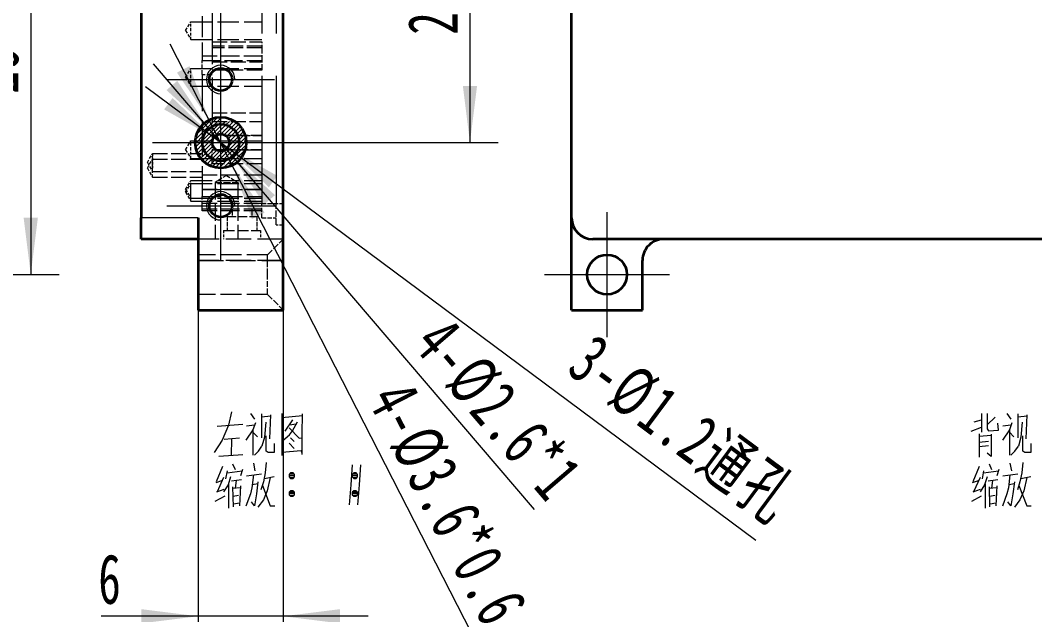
# Model space of a CAD drawing. Header units: millimetres. Extents: x -149 to 251, y -105 to 142.
# Drawn here: x -41.7 to 29.8, y -34.3 to 7.6 of the extents above; entities that cross this region are included whole.
import ezdxf

# ---------------------------------------------------------------- set-up
doc = ezdxf.new("R2010")
doc.units = ezdxf.units.MM
doc.linetypes.add('DASHED', pattern=[15, 12, -3])
doc.linetypes.add('点画线', pattern=[18, 12, -2, 2, -2])
doc.layers.get('0').update_dxf_attribs({"color": 255, "lineweight": 35})
for name, color, linetype, lineweight in [('中心线层', 1, '点画线', 18), ('剖面线层', 2, 'Continuous', 18), ('尺寸线层', 3, 'Continuous', 18), ('细实线层', 3, 'Continuous', 18)]:
    doc.layers.add(name, color=color, linetype=linetype, lineweight=lineweight)
doc.styles.add('标准', font='', dxfattribs={"width": 0.667})
doc.styles.get('标准').set_extended_font_data('宋体')
doc.dimstyles.new('标准', dxfattribs={"dimtxt": 3.5, "dimasz": 4, "dimexe": 2, "dimexo": 0, "dimgap": 0.85, "dimtad": 1, "dimdec": 1, "dimdsep": 46, "dimtxsty": '标准', "dimblk": '_CAXARROW', "dimcen": 0, "dimdle": 6, "dimclrt": 256, "dimadec": 1, "dimazin": 2, "dimtfac": 0.707107, "dimtmove": 2, "dimatfit": 3, "dimfxl": 0, "dimfrac": 2, "dimtolj": 1, "dimlwd": -1, "dimlwe": -1, "dimarcsym": 0})
pattern_1 = [(45, (0, 0), (-2.12132, 2.12132), [])]

# ---------------------------------------------------------------- blocks, each defined once
blk = doc.blocks.new('*X14')
at = {"layer": '尺寸线层', "linetype": 'Continuous'}
for points in [[(-29.213, -34.434), (-33.213, -34.934), (-33.213, -33.934)], [(-23.213, -34.434), (-19.213, -34.934), (-19.213, -33.934)]]:
    blk.add_hatch(color=0, dxfattribs=at).paths.add_polyline_path(points, flags=0)
at = {"layer": '尺寸线层', "color": 0, "linetype": 'Continuous'}
for p, q in [((-29.213, -12.852), (-29.213, -36.434)), ((-23.213, -12.852), (-23.213, -36.434)), ((-17.213, -34.434), (-36.036, -34.434))]:
    blk.add_line(p, q, dxfattribs=at)
at = {"layer": '尺寸线层', "insert": (-35.374, -31.834), "char_height": 3.5, "width": 7, "attachment_point": 5, "line_spacing_factor": 1.15057, "style": '标准'}
blk.add_mtext('\\T1.1;6', dxfattribs=at)
blk = doc.blocks.new('_CAXARROW')
blk.add_hatch(color=256).paths.add_polyline_path([(0, 0), (-1, 0.125), (-1, -0.125)], flags=0)
blk = doc.blocks.new('*X18')
at = {"layer": '尺寸线层', "linetype": 'Continuous'}
for points in [[(-41.009, 18.648), (-40.509, 14.648), (-41.509, 14.648)], [(-41.009, -10.352), (-40.509, -6.352), (-41.509, -6.352)]]:
    blk.add_hatch(color=0, dxfattribs=at).paths.add_polyline_path(points, flags=0)
at = {"layer": '尺寸线层', "color": 0, "linetype": 'Continuous'}
for p, q in [((-65.452, 18.648), (-39.009, 18.648)), ((-41.009, 18.648), (-41.009, -10.352)), ((-54.952, -10.352), (-39.009, -10.352))]:
    blk.add_line(p, q, dxfattribs=at)
at = {"layer": '尺寸线层', "insert": (-43.609, 4.148), "char_height": 3.5, "width": 7, "attachment_point": 5, "rotation": 90, "line_spacing_factor": 1.15057, "style": '标准'}
blk.add_mtext('\\T1.1;29', dxfattribs=at)
blk = doc.blocks.new('*X21')
at = {"layer": '尺寸线层', "linetype": 'Continuous'}
for points in [[(-10.039, 21.148), (-9.539, 17.148), (-10.539, 17.148)], [(-10.039, -1.052), (-9.539, 2.948), (-10.539, 2.948)]]:
    blk.add_hatch(color=0, dxfattribs=at).paths.add_polyline_path(points, flags=0)
at = {"layer": '尺寸线层', "color": 0, "linetype": 'Continuous'}
for p, q in [((-23.213, 21.148), (-8.039, 21.148)), ((-10.039, 21.148), (-10.039, -1.052)), ((-22.813, -1.052), (-8.039, -1.052))]:
    blk.add_line(p, q, dxfattribs=at)
at = {"layer": '尺寸线层', "insert": (-12.639, 10.048), "char_height": 3.5, "width": 13.52454, "attachment_point": 5, "rotation": 90, "line_spacing_factor": 1.15057, "style": '标准'}
blk.add_mtext('\\T1.1;22.2', dxfattribs=at)
blk = doc.blocks.new('*X30')
at = {"layer": '尺寸线层', "linetype": 'Continuous'}
for points in [[(-28.433, 0.55), (-30.701, 3.882), (-29.811, 4.338)], [(-26.792, -2.654), (-25.414, -6.443), (-24.524, -5.987)]]:
    blk.add_hatch(color=0, dxfattribs=at).paths.add_polyline_path(points, flags=0)
at = {"layer": '尺寸线层', "color": 0, "linetype": 'Continuous'}
blk.add_line((-9.896, -35.649), (-31.168, 5.89), dxfattribs=at)
at = {"layer": '尺寸线层', "insert": (-11.638, -26.544), "char_height": 3.5, "width": 35.59334, "attachment_point": 5, "rotation": 297.11636, "line_spacing_factor": 1.15057, "style": '标准'}
blk.add_mtext('\\T1.1;4-%%C3.6*0.6', dxfattribs=at)
blk = doc.blocks.new('*X31')
at = {"layer": '尺寸线层', "linetype": 'Continuous'}
for points in [[(-28.458, -0.065), (-31.439, 2.649), (-30.679, 3.3)], [(-26.767, -2.04), (-24.546, -5.404), (-23.787, -4.754)]]:
    blk.add_hatch(color=0, dxfattribs=at).paths.add_polyline_path(points, flags=0)
at = {"layer": '尺寸线层', "color": 0, "linetype": 'Continuous'}
blk.add_line((-5.491, -26.899), (-32.359, 4.494), dxfattribs=at)
at = {"layer": '尺寸线层', "insert": (-8.064, -19.895), "char_height": 3.5, "width": 27.97769, "attachment_point": 5, "rotation": 310.55893, "line_spacing_factor": 1.15057, "style": '标准'}
blk.add_mtext('\\T1.1;4-%%C2.6*1', dxfattribs=at)
blk = doc.blocks.new('*X32')
at = {"layer": '尺寸线层', "linetype": 'Continuous'}
for points in [[(-28.094, -0.694), (-31.603, 1.29), (-31.007, 2.093)], [(-27.131, -1.41), (-24.219, -4.197), (-23.622, -3.394)]]:
    blk.add_hatch(color=0, dxfattribs=at).paths.add_polyline_path(points, flags=0)
at = {"layer": '尺寸线层', "color": 0, "linetype": 'Continuous'}
blk.add_line((10.118, -29.086), (-32.911, 2.884), dxfattribs=at)
at = {"layer": '尺寸线层', "insert": (4.965, -21.412), "char_height": 3.5, "width": 34.85149, "attachment_point": 5, "rotation": 323.38827, "line_spacing_factor": 1.15057, "style": '标准'}
blk.add_mtext('\\T1.1;3-%%C1.2通孔', dxfattribs=at)

msp = doc.modelspace()

# ---------------------------------------------------------------- hatches: boundary and pattern name
at = {"layer": '剖面线层'}
h = msp.add_hatch(dxfattribs=at)
h.set_pattern_fill('无图案', color=256, scale=0.2, angle=45, style=0, pattern_type=0)
h.set_pattern_definition([(45, (0, 0), (-0.1414214, 0.1414214), [])])
edge = h.paths.add_edge_path(flags=0)
edge.add_line((-28.913, -2.177), (-28.913, -2.056))
edge.add_line((-28.913, -2.056), (-28.913, -1.827))
edge.add_line((-28.913, -1.827), (-28.913, -1.066))
edge.add_arc((-27.613, -1.052), 1.3, 180.6082, 239.92934)
edge.add_line((-28.264, -2.177), (-28.913, -2.177))
edge = h.paths.add_edge_path(flags=0)
edge.add_arc((-27.613, -1.052), 1.8, 212.62858, 218.68343, ccw=False)
edge.add_arc((-27.613, -1.052), 1.8, 205.50261, 212.62858, ccw=False)
edge.add_line((-29.237, -1.827), (-28.913, -1.827))
edge.add_line((-28.913, -1.827), (-28.913, -2.177))
edge.add_line((-28.913, -2.177), (-29.018, -2.177))
edge = h.paths.add_edge_path(flags=0)
edge.add_arc((-27.613, -1.052), 1.8, 201.19443, 205.50261, ccw=False)
edge.add_arc((-27.613, -1.052), 1.8, 180, 201.19443, ccw=False)
edge.add_line((-29.413, -1.052), (-28.913, -1.052))
edge.add_line((-28.913, -1.052), (-28.913, -1.066))
edge.add_arc((-27.613, -1.052), 1.3, 180, 180.6082, ccw=False)
edge.add_line((-28.913, -1.052), (-28.213, -1.052))
edge.add_line((-28.213, -1.052), (-28.213, -1.058))
edge.add_line((-28.213, -1.058), (-28.213, -1.552))
edge.add_line((-28.213, -1.552), (-28.213, -2.177))
edge.add_line((-28.213, -2.177), (-28.264, -2.177))
edge.add_arc((-27.613, -1.052), 1.3, 180.6082, 239.92934, ccw=False)
edge.add_line((-28.913, -1.066), (-28.913, -1.827))
edge.add_line((-28.913, -1.827), (-29.237, -1.827))
edge = h.paths.add_edge_path(flags=0)
edge.add_arc((-27.613, -1.052), 1.8, 229.24965, 270, ccw=False)
edge.add_arc((-27.613, -1.052), 1.8, 223.76511, 229.24965, ccw=False)
edge.add_line((-28.913, -2.297), (-28.913, -2.227))
edge.add_line((-28.913, -2.227), (-28.913, -2.177))
edge.add_line((-28.913, -2.177), (-28.264, -2.177))
edge.add_arc((-27.613, -1.052), 1.3, 239.92934, 242.51479)
edge.add_line((-28.213, -2.205), (-28.213, -2.552))
edge.add_line((-28.213, -2.552), (-27.613, -2.552))
edge.add_line((-27.613, -2.552), (-27.613, -2.852))
edge = h.paths.add_edge_path(flags=0)
edge.add_arc((-27.613, -1.052), 1.8, 220.13045, 220.75213, ccw=False)
edge.add_arc((-27.613, -1.052), 1.8, 218.68343, 220.13045, ccw=False)
edge.add_line((-29.018, -2.177), (-28.913, -2.177))
edge.add_line((-28.913, -2.177), (-28.913, -2.227))
edge.add_line((-28.913, -2.227), (-28.976, -2.227))
edge = h.paths.add_edge_path(flags=0)
edge.add_line((-27.613, -2.852), (-27.613, -2.741))
edge.add_line((-27.613, -2.741), (-27.613, -2.552))
edge.add_line((-27.613, -2.552), (-26.618, -2.552))
edge.add_arc((-27.613, -1.052), 1.8, 270, 303.55731, ccw=False)
edge = h.paths.add_edge_path(flags=0)
edge.add_line((-27.613, -2.552), (-27.613, -2.479))
edge.add_line((-27.613, -2.479), (-27.613, -2.352))
edge.add_arc((-27.613, -1.052), 1.3, 270, 300.07066)
edge.add_line((-26.961, -2.177), (-26.208, -2.177))
edge.add_arc((-27.613, -1.052), 1.8, 303.55731, 321.31657, ccw=False)
edge.add_line((-26.618, -2.552), (-27.613, -2.552))
edge = h.paths.add_edge_path(flags=0)
edge.add_line((-28.213, -2.552), (-28.213, -2.461))
edge.add_line((-28.213, -2.461), (-28.213, -2.205))
edge.add_arc((-27.613, -1.052), 1.3, 242.51479, 270)
edge.add_line((-27.613, -2.352), (-27.613, -2.552))
edge.add_line((-27.613, -2.552), (-28.213, -2.552))
edge = h.paths.add_edge_path(flags=0)
edge.add_arc((-27.613, -1.052), 1.3, 247.9063, 270, ccw=False)
edge.add_arc((-27.613, -1.052), 1.3, 242.51479, 247.9063, ccw=False)
edge.add_line((-28.213, -2.205), (-28.213, -2.177))
edge.add_line((-28.213, -2.177), (-27.613, -2.177))
edge.add_line((-27.613, -2.177), (-27.613, -2.352))
edge = h.paths.add_edge_path(flags=0)
edge.add_line((-27.613, -2.352), (-27.613, -2.279))
edge.add_line((-27.613, -2.279), (-27.613, -2.177))
edge.add_line((-27.613, -2.177), (-26.961, -2.177))
edge.add_arc((-27.613, -1.052), 1.3, 270, 300.07066, ccw=False)
edge = h.paths.add_edge_path(flags=0)
edge.add_line((-28.213, -2.177), (-28.213, -1.955))
edge.add_line((-28.213, -1.955), (-28.213, -1.552))
edge.add_line((-28.213, -1.552), (-27.944, -1.552))
edge.add_arc((-27.613, -1.052), 0.6, 236.44796, 270)
edge.add_line((-27.613, -1.652), (-27.613, -2.177))
edge.add_line((-27.613, -2.177), (-28.213, -2.177))
edge = h.paths.add_edge_path(flags=0)
edge.add_line((-27.613, -2.177), (-27.613, -1.924))
edge.add_line((-27.613, -1.924), (-27.613, -1.652))
edge.add_arc((-27.613, -1.052), 0.6, 270, 303.55204)
edge.add_line((-27.281, -1.552), (-26.413, -1.552))
edge.add_arc((-27.613, -1.052), 1.3, 300.07066, 337.37868, ccw=False)
edge.add_line((-26.961, -2.177), (-27.613, -2.177))
edge = h.paths.add_edge_path(flags=0)
edge.add_arc((-27.613, -1.052), 1.3, 300.07066, 314.37744)
edge.add_arc((-27.613, -1.052), 1.3, 314.37744, 337.37868)
edge.add_line((-26.413, -1.552), (-25.884, -1.552))
edge.add_arc((-27.613, -1.052), 1.8, 321.31657, 343.87137, ccw=False)
edge.add_line((-26.208, -2.177), (-26.961, -2.177))
edge = h.paths.add_edge_path(flags=0)
edge.add_arc((-27.613, -1.052), 1.3, 337.37868, 348.52973)
edge.add_arc((-27.613, -1.052), 1.3, 348.52973, 360)
edge.add_line((-26.313, -1.052), (-25.813, -1.052))
edge.add_arc((-27.613, -1.052), 1.8, 343.87137, 360, ccw=False)
edge.add_line((-25.884, -1.552), (-26.413, -1.552))
edge = h.paths.add_edge_path(flags=0)
edge.add_arc((-27.613, -1.052), 0.6, 303.55204, 332.10362)
edge.add_arc((-27.613, -1.052), 0.6, 332.10362, 360)
edge.add_line((-27.013, -1.052), (-26.313, -1.052))
edge.add_arc((-27.613, -1.052), 1.3, -22.62132, 0, ccw=False)
edge.add_line((-26.413, -1.552), (-27.281, -1.552))
edge = h.paths.add_edge_path(flags=0)
edge.add_arc((-27.613, -1.052), 0.6, 360, 366.28715)
edge.add_arc((-27.613, -1.052), 0.6, 6.28715, 12.02172)
edge.add_line((-27.026, -0.927), (-26.319, -0.927))
edge.add_arc((-27.613, -1.052), 1.3, 0, 5.51638, ccw=False)
edge.add_line((-26.313, -1.052), (-27.013, -1.052))
edge = h.paths.add_edge_path(flags=0)
edge.add_arc((-27.613, -1.052), 1.3, 360, 362.30932)
edge.add_arc((-27.613, -1.052), 1.3, 2.30932, 5.51638)
edge.add_line((-26.319, -0.927), (-25.817, -0.927))
edge.add_arc((-27.613, -1.052), 1.8, 0, 3.9811, ccw=False)
edge.add_line((-25.813, -1.052), (-26.313, -1.052))
edge = h.paths.add_edge_path(flags=0)
edge.add_arc((-27.613, -1.052), 1.3, 5.51638, 12.68904)
edge.add_arc((-27.613, -1.052), 1.3, 12.68904, 22.61986)
edge.add_line((-26.413, -0.552), (-25.884, -0.552))
edge.add_arc((-27.613, -1.052), 1.8, 3.9811, 16.12762, ccw=False)
edge.add_line((-25.817, -0.927), (-26.319, -0.927))
edge = h.paths.add_edge_path(flags=0)
edge.add_arc((-27.613, -1.052), 0.6, 12.02172, 22.7742)
edge.add_arc((-27.613, -1.052), 0.6, 22.7742, 56.44269)
edge.add_line((-27.281, -0.552), (-26.413, -0.552))
edge.add_arc((-27.613, -1.052), 1.3, 5.51638, 22.61986, ccw=False)
edge.add_line((-26.319, -0.927), (-27.026, -0.927))
edge = h.paths.add_edge_path(flags=0)
edge.add_line((-27.613, -0.452), (-27.613, -0.38))
edge.add_line((-27.613, -0.38), (-27.613, 0.248))
edge.add_arc((-27.613, -1.052), 1.3, 22.61986, 90, ccw=False)
edge.add_line((-26.413, -0.552), (-27.281, -0.552))
edge.add_arc((-27.613, -1.052), 0.6, 56.44269, 90)
edge = h.paths.add_edge_path(flags=0)
edge.add_arc((-27.613, -1.052), 1.3, 22.61986, 41.72149)
edge.add_arc((-27.613, -1.052), 1.3, 41.72149, 90)
edge.add_line((-27.613, 0.248), (-27.613, 0.448))
edge.add_line((-27.613, 0.448), (-26.618, 0.448))
edge.add_arc((-27.613, -1.052), 1.8, 16.12762, 56.44269, ccw=False)
edge.add_line((-25.884, -0.552), (-26.413, -0.552))
edge = h.paths.add_edge_path(flags=0)
edge.add_line((-28.213, -0.552), (-28.213, -0.273))
edge.add_line((-28.213, -0.273), (-28.213, 0.101))
edge.add_arc((-27.613, -1.052), 1.3, 90, 117.48521, ccw=False)
edge.add_line((-27.613, 0.248), (-27.613, -0.452))
edge.add_arc((-27.613, -1.052), 0.6, 90, 123.55731)
edge.add_line((-27.944, -0.552), (-28.213, -0.552))
edge = h.paths.add_edge_path(flags=0)
edge.add_line((-28.213, -0.927), (-28.213, -0.641))
edge.add_line((-28.213, -0.641), (-28.213, -0.552))
edge.add_line((-28.213, -0.552), (-27.944, -0.552))
edge.add_arc((-27.613, -1.052), 0.6, 123.55731, 167.97828)
edge.add_line((-28.2, -0.927), (-28.213, -0.927))
edge = h.paths.add_edge_path(flags=0)
edge.add_line((-28.213, 0.448), (-28.213, 0.58))
edge.add_line((-28.213, 0.58), (-28.213, 0.645))
edge.add_arc((-27.613, -1.052), 1.8, 90, 109.4704, ccw=False)
edge.add_line((-27.613, 0.748), (-27.613, 0.448))
edge.add_line((-27.613, 0.448), (-28.213, 0.448))
edge = h.paths.add_edge_path(flags=0)
edge.add_line((-28.213, 0.101), (-28.213, 0.283))
edge.add_line((-28.213, 0.283), (-28.213, 0.448))
edge.add_line((-28.213, 0.448), (-27.613, 0.448))
edge.add_line((-27.613, 0.448), (-27.613, 0.248))
edge.add_arc((-27.613, -1.052), 1.3, 90, 117.48521)
edge = h.paths.add_edge_path(flags=0)
edge.add_line((-28.913, -0.927), (-28.913, 0.104))
edge.add_line((-28.913, 0.104), (-28.913, 0.193))
edge.add_arc((-27.613, -1.052), 1.8, 109.4704, 136.23489, ccw=False)
edge.add_line((-28.213, 0.645), (-28.213, 0.448))
edge.add_line((-28.213, 0.448), (-28.213, 0.101))
edge.add_arc((-27.613, -1.052), 1.3, 117.48521, 174.48362)
edge.add_line((-28.907, -0.927), (-28.913, -0.927))
edge = h.paths.add_edge_path(flags=0)
edge.add_arc((-27.613, -1.052), 1.8, 164.56274, 176.0189, ccw=False)
edge.add_arc((-27.613, -1.052), 1.8, 136.23489, 164.56274, ccw=False)
edge.add_line((-28.913, 0.193), (-28.913, -0.927))
edge.add_line((-28.913, -0.927), (-29.408, -0.927))
edge = h.paths.add_edge_path(flags=0)
edge.add_arc((-27.613, -1.052), 1.3, 164.82333, 174.48362, ccw=False)
edge.add_arc((-27.613, -1.052), 1.3, 117.48521, 164.82333, ccw=False)
edge.add_line((-28.213, 0.101), (-28.213, -0.552))
edge.add_line((-28.213, -0.552), (-28.213, -0.927))
edge.add_line((-28.213, -0.927), (-28.907, -0.927))
edge = h.paths.add_edge_path(flags=0)
edge.add_arc((-27.613, -1.052), 1.3, 176.93948, 179.3918, ccw=False)
edge.add_arc((-27.613, -1.052), 1.3, 174.48362, 176.93948, ccw=False)
edge.add_line((-28.907, -0.927), (-28.213, -0.927))
edge.add_line((-28.213, -0.927), (-28.213, -1.047))
edge.add_line((-28.213, -1.047), (-28.213, -1.052))
edge.add_line((-28.213, -1.052), (-28.913, -1.052))
edge.add_arc((-27.613, -1.052), 1.3, 179.3918, 180, ccw=False)
edge.add_line((-28.913, -1.038), (-28.913, -1.052))
edge.add_line((-28.913, -1.052), (-29.413, -1.052))
edge.add_arc((-27.613, -1.052), 1.8, 177.79013, 180, ccw=False)
edge.add_arc((-27.613, -1.052), 1.8, 176.0189, 177.79013, ccw=False)
edge.add_line((-29.408, -0.927), (-28.913, -0.927))
edge.add_line((-28.913, -0.927), (-28.913, -0.983))
edge.add_line((-28.913, -0.983), (-28.913, -1.038))
h = msp.add_hatch(dxfattribs=at)
h.set_pattern_fill('无图案', color=256, scale=3, angle=45, style=0, pattern_type=0)
h.set_pattern_definition(pattern_1)
edge = h.paths.add_edge_path(flags=0)
edge.add_arc((-27.613, -1.052), 1.3, 201.13826, 239.92934, ccw=False)
edge.add_arc((-27.613, -1.052), 1.3, 180.6082, 201.13826, ccw=False)
edge.add_arc((-27.613, -1.052), 1.3, 180, 180.6082, ccw=False)
edge.add_line((-28.913, -1.052), (-28.213, -1.052))
edge.add_line((-28.213, -1.052), (-28.213, -1.058))
edge.add_line((-28.213, -1.058), (-28.213, -1.552))
edge.add_line((-28.213, -1.552), (-28.213, -2.177))
edge.add_line((-28.213, -2.177), (-28.264, -2.177))
edge = h.paths.add_edge_path(flags=0)
edge.add_arc((-27.613, -1.052), 1.8, 219.91077, 220.75213, ccw=False)
edge.add_arc((-27.613, -1.052), 1.8, 218.68343, 219.91077, ccw=False)
edge.add_line((-29.018, -2.177), (-28.913, -2.177))
edge.add_line((-28.913, -2.177), (-28.913, -2.227))
edge.add_line((-28.913, -2.227), (-28.976, -2.227))
h = msp.add_hatch(dxfattribs=at)
h.set_pattern_fill('无图案', color=256, scale=3, angle=45, style=0, pattern_type=0)
h.set_pattern_definition(pattern_1)
edge = h.paths.add_edge_path(flags=0)
edge.add_arc((-27.613, -1.052), 1.3, 219.63877, 239.92934, ccw=False)
edge.add_arc((-27.613, -1.052), 1.3, 180.6082, 219.63877, ccw=False)
edge.add_arc((-27.613, -1.052), 1.3, 180, 180.6082, ccw=False)
edge.add_line((-28.913, -1.052), (-28.213, -1.052))
edge.add_line((-28.213, -1.052), (-28.213, -1.058))
edge.add_line((-28.213, -1.058), (-28.213, -1.552))
edge.add_line((-28.213, -1.552), (-28.213, -2.177))
edge.add_line((-28.213, -2.177), (-28.264, -2.177))
edge = h.paths.add_edge_path(flags=0)
edge.add_arc((-27.613, -1.052), 1.8, 220.15468, 220.75213, ccw=False)
edge.add_arc((-27.613, -1.052), 1.8, 218.68343, 220.15468, ccw=False)
edge.add_line((-29.018, -2.177), (-28.913, -2.177))
edge.add_line((-28.913, -2.177), (-28.913, -2.227))
edge.add_line((-28.913, -2.227), (-28.976, -2.227))
h = msp.add_hatch(dxfattribs=at)
h.set_pattern_fill('无图案', color=256, scale=3, angle=45, style=0, pattern_type=0)
h.set_pattern_definition(pattern_1)
edge = h.paths.add_edge_path(flags=0)
edge.add_arc((-27.613, -1.052), 1.3, 211.81466, 239.92934, ccw=False)
edge.add_arc((-27.613, -1.052), 1.3, 180.6082, 211.81466, ccw=False)
edge.add_arc((-27.613, -1.052), 1.3, 180, 180.6082, ccw=False)
edge.add_line((-28.913, -1.052), (-28.213, -1.052))
edge.add_line((-28.213, -1.052), (-28.213, -1.058))
edge.add_line((-28.213, -1.058), (-28.213, -1.552))
edge.add_line((-28.213, -1.552), (-28.213, -2.177))
edge.add_line((-28.213, -2.177), (-28.264, -2.177))

# ---------------------------------------------------------------- linework, layer by layer
at = {"color": 7, "lineweight": 35}
for p, q in [((-33.213, 21.148), (-33.213, -6.352)), ((-23.213, -10.352), (-23.213, 21.148)), ((-2.873, -6.352), (-2.873, 21.148)), ((51.627, -7.852), (-1.373, -7.852))]:
    msp.add_line(p, q, dxfattribs=at)
at = {"color": 7, "linetype": 'DASHED', "lineweight": 13}
for p, q in [((-24.713, 18.648), (-24.713, -5.352)), ((-23.713, 18.648), (-23.713, -5.352))]:
    msp.add_line(p, q, dxfattribs=at)
at = {"color": 7, "linetype": 'DASHED', "lineweight": 13, "ltscale": 0.31}
msp.add_line((-28.213, 12.848), (-28.213, 0.448), dxfattribs=at)
at = {"color": 7, "linetype": 'DASHED', "lineweight": 13, "ltscale": 0.125001}
msp.add_line((-28.913, 9.748), (-28.913, 4.748), dxfattribs=at)
at = {"color": 7, "linetype": 'DASHED', "lineweight": 13, "ltscale": 0.018228}
for p, q in [((-30.088, 6.848), (-29.713, 7.473)), ((-30.088, 6.848), (-29.713, 7.473)), ((-30.088, 6.848), (-29.713, 6.223)), ((-30.088, 6.848), (-29.713, 6.223)), ((-30.088, 3.548), (-29.713, 4.173)), ((-30.088, 3.548), (-29.713, 2.923)), ((-30.088, -1.552), (-29.713, -0.927)), ((-30.088, -1.552), (-29.713, -2.177)), ((-30.088, -4.352), (-29.713, -3.727)), ((-30.088, -4.352), (-29.713, -3.727)), ((-30.088, -4.552), (-29.713, -3.927)), ((-30.088, -4.352), (-29.713, -4.977)), ((-30.088, -4.352), (-29.713, -4.977)), ((-30.088, -4.552), (-29.713, -5.177))]:
    msp.add_line(p, q, dxfattribs=at)
at = {"color": 7, "linetype": 'DASHED', "lineweight": 13, "ltscale": 0.015625}
for p, q in [((-29.713, 6.848), (-29.713, 7.473)), ((-29.713, 6.848), (-29.713, 7.473)), ((-29.713, 6.848), (-29.713, 7.473)), ((-29.713, 6.223), (-29.713, 6.848)), ((-29.713, 6.223), (-29.713, 6.848)), ((-29.713, 6.223), (-29.713, 6.848)), ((-29.713, 3.548), (-29.713, 4.173)), ((-29.713, 2.923), (-29.713, 3.548)), ((-29.713, -1.552), (-29.713, -0.927)), ((-32.413, -1.827), (-32.413, -2.852)), ((-32.413, -2.452), (-32.413, -1.827)), ((-29.713, -2.177), (-29.713, -1.552)), ((-32.413, -3.077), (-32.413, -2.227)), ((-32.413, -2.852), (-32.413, -2.227)), ((-32.413, -3.077), (-32.413, -2.452)), ((-32.413, -3.477), (-32.413, -2.852)), ((-29.713, -4.352), (-29.713, -3.727)), ((-29.713, -4.352), (-29.713, -3.727)), ((-29.713, -4.352), (-29.713, -3.727)), ((-29.713, -4.352), (-29.713, -3.727)), ((-29.713, -4.552), (-29.713, -3.927)), ((-29.713, -4.552), (-29.713, -3.927)), ((-29.713, -4.977), (-29.713, -4.352)), ((-29.713, -4.977), (-29.713, -4.352)), ((-29.713, -4.977), (-29.713, -4.352)), ((-29.713, -4.977), (-29.713, -4.352)), ((-29.713, -5.177), (-29.713, -4.552)), ((-29.713, -5.177), (-29.713, -4.552))]:
    msp.add_line(p, q, dxfattribs=at)
at = {"color": 7, "linetype": 'DASHED', "lineweight": 13, "ltscale": 0.125}
for p, q in [((-29.713, 7.473), (-24.713, 7.473)), ((-29.713, 7.473), (-24.713, 7.473)), ((-29.713, 6.223), (-24.713, 6.223)), ((-29.713, 6.223), (-24.713, 6.223)), ((-29.713, 4.173), (-24.713, 4.173)), ((-29.713, 2.923), (-24.713, 2.923)), ((-29.713, -0.927), (-24.713, -0.927)), ((-29.713, -2.177), (-24.713, -2.177)), ((-29.713, -3.727), (-24.713, -3.727)), ((-29.713, -3.727), (-24.713, -3.727)), ((-29.713, -3.927), (-24.713, -3.927)), ((-29.713, -4.977), (-24.713, -4.977)), ((-29.713, -4.977), (-24.713, -4.977)), ((-29.713, -5.177), (-24.713, -5.177))]:
    msp.add_line(p, q, dxfattribs=at)
at = {"color": 7, "linetype": 'DASHED', "lineweight": 13, "ltscale": 0.0875}
for p, q in [((-28.213, 6.048), (-24.713, 6.048)), ((-24.713, 5.748), (-28.213, 5.748)), ((-24.713, 5.628), (-28.213, 5.628)), ((-28.213, 4.648), (-24.713, 4.648)), ((-24.713, 4.048), (-28.213, 4.048)), ((-24.713, 4.048), (-28.213, 4.048)), ((-28.213, 1.048), (-24.713, 1.048)), ((-28.213, 0.448), (-24.713, 0.448)), ((-32.413, -1.827), (-28.913, -1.827)), ((-28.213, -1.552), (-24.713, -1.552)), ((-32.413, -2.227), (-28.913, -2.227)), ((-24.713, -2.552), (-28.213, -2.552)), ((-32.413, -3.077), (-28.913, -3.077)), ((-32.413, -3.477), (-28.913, -3.477))]:
    msp.add_line(p, q, dxfattribs=at)
at = {"color": 7, "linetype": 'DASHED', "lineweight": 13, "ltscale": 0.007499}
msp.add_line((-24.713, 6.048), (-24.713, 5.748), dxfattribs=at)
at = {"color": 7, "linetype": 'DASHED', "lineweight": 13, "ltscale": 0.042501}
msp.add_line((-24.713, 5.748), (-24.713, 4.048), dxfattribs=at)
at = {"color": 7, "linetype": 'DASHED', "lineweight": 13, "ltscale": 0.104999}
for p, q in [((-24.713, 5.048), (-28.913, 5.048)), ((-28.913, 4.748), (-24.713, 4.748)), ((-24.713, -3.352), (-28.913, -3.352)), ((-28.913, -4.352), (-24.713, -4.352)), ((-24.713, -4.352), (-28.913, -4.352)), ((-28.913, -4.852), (-24.713, -4.852)), ((-28.913, -4.852), (-24.713, -4.852)), ((-24.713, -5.352), (-28.913, -5.352)), ((-24.713, -5.742), (-28.913, -5.742)), ((-24.713, -5.852), (-28.913, -5.852))]:
    msp.add_line(p, q, dxfattribs=at)
at = {"color": 7, "linetype": 'DASHED', "lineweight": 13, "ltscale": 0.025}
for p, q in [((-28.913, 3.748), (-28.913, 4.748)), ((-28.213, -0.552), (-28.213, 0.448)), ((-28.213, -2.552), (-28.213, -1.552)), ((-28.913, -5.852), (-28.913, -4.852)), ((-24.713, -5.352), (-23.713, -5.352)), ((-24.713, -6.352), (-24.713, -5.352)), ((-24.713, -5.352), (-23.713, -5.352)), ((-27.163, -6.242), (-27.163, -7.242)), ((-27.163, -6.252), (-27.163, -7.252)), ((-27.163, -6.252), (-27.163, -7.252)), ((-25.063, -6.242), (-25.063, -7.242)), ((-25.063, -6.252), (-25.063, -7.252)), ((-25.063, -6.252), (-25.063, -7.252)), ((-24.713, -6.352), (-23.713, -6.352))]:
    msp.add_line(p, q, dxfattribs=at)
at = {"color": 7, "linetype": 'DASHED', "lineweight": 13, "ltscale": 0.215}
msp.add_line((-28.913, 3.748), (-28.913, -4.852), dxfattribs=at)
at = {"color": 7, "linetype": 'DASHED', "lineweight": 13, "ltscale": 0.017499}
msp.add_line((-28.913, 3.748), (-28.213, 3.748), dxfattribs=at)
at = {"color": 7, "linetype": 'DASHED', "lineweight": 13, "ltscale": 0.006708}
for p, q in [((-27.944, -0.552), (-28.213, -0.552)), ((-28.213, -0.552), (-27.944, -0.552)), ((-27.944, -1.552), (-28.213, -1.552)), ((-27.944, -1.552), (-28.213, -1.552)), ((-28.213, -1.552), (-27.944, -1.552))]:
    msp.add_line(p, q, dxfattribs=at)
at = {"color": 7, "linetype": 'DASHED', "lineweight": 13, "ltscale": 0.0125}
for p, q in [((-28.213, -0.552), (-28.213, -1.052)), ((-28.213, -1.052), (-28.213, -1.552)), ((-23.713, -5.352), (-23.213, -5.352)), ((-23.713, -5.352), (-23.213, -5.352)), ((-26.813, -5.742), (-26.813, -6.242)), ((-25.413, -5.742), (-25.413, -6.242)), ((-23.713, -6.852), (-23.213, -6.852))]:
    msp.add_line(p, q, dxfattribs=at)
at = {"color": 7, "linetype": 'DASHED', "lineweight": 13, "ltscale": 0.064209}
for p, q in [((-27.281, -0.552), (-24.713, -0.552)), ((-24.713, -0.552), (-27.281, -0.552)), ((-24.713, -1.552), (-27.281, -1.552)), ((-24.713, -1.552), (-27.281, -1.552)), ((-27.281, -1.552), (-24.713, -1.552))]:
    msp.add_line(p, q, dxfattribs=at)
at = {"color": 7, "linetype": 'DASHED', "lineweight": 13, "ltscale": 0.01823}
for p, q in [((-32.788, -2.452), (-32.413, -1.827)), ((-32.788, -2.852), (-32.413, -2.227)), ((-32.788, -2.452), (-32.413, -3.077)), ((-32.788, -2.852), (-32.413, -3.477))]:
    msp.add_line(p, q, dxfattribs=at)
at = {"color": 7, "lineweight": 13, "ltscale": 0.016583}
msp.add_line((-27.281, -1.552), (-27.944, -1.552), dxfattribs=at)
at = {"color": 7, "linetype": 'DASHED', "lineweight": 13, "ltscale": 0.023334}
for q in [(-28.013, -3.852), (-26.413, -3.852)]:
    msp.add_line((-27.213, -3.372), q, dxfattribs=at)
at = {"color": 7, "linetype": 'DASHED', "lineweight": 13, "ltscale": 0.040002}
msp.add_line((-28.013, -3.852), (-26.413, -3.852), dxfattribs=at)
msp.add_line((-28.013, -3.852), (-26.413, -3.852), dxfattribs=at)
at = {"color": 7, "linetype": 'DASHED', "lineweight": 13, "ltscale": 0.1}
for p, q in [((-28.013, -3.852), (-28.013, -7.852)), ((-26.413, -3.852), (-26.413, -7.852)), ((-29.213, -6.352), (-33.213, -6.352))]:
    msp.add_line(p, q, dxfattribs=at)
at = {"color": 7, "linetype": 'DASHED', "lineweight": 13, "ltscale": 0.0375}
msp.add_line((-23.713, -6.852), (-23.713, -5.352), dxfattribs=at)
at = {"color": 7, "lineweight": 35, "ltscale": 0.0375}
msp.add_line((-33.213, -7.852), (-33.213, -6.352), dxfattribs=at)
at = {"color": 7, "lineweight": 13, "ltscale": 0.1}
msp.add_line((-29.213, -6.352), (-33.213, -6.352), dxfattribs=at)
at = {"color": 7, "lineweight": 35, "ltscale": 0.1625}
for p, q in [((-29.213, -6.352), (-29.213, -12.852)), ((-2.873, -12.852), (-2.873, -6.352))]:
    msp.add_line(p, q, dxfattribs=at)
at = {"color": 7, "linetype": 'DASHED', "lineweight": 13, "ltscale": 0.052499}
msp.add_line((-27.163, -6.252), (-25.063, -6.252), dxfattribs=at)
at = {"color": 7, "linetype": 'DASHED', "lineweight": 13, "ltscale": 0.01}
for p, q in [((-26.813, -5.852), (-26.813, -6.252)), ((-26.813, -5.852), (-26.813, -6.252)), ((-25.413, -5.852), (-25.413, -6.252)), ((-25.413, -5.852), (-25.413, -6.252))]:
    msp.add_line(p, q, dxfattribs=at)
at = {"color": 7, "lineweight": 35, "ltscale": 0.1}
msp.add_line((-29.213, -7.852), (-33.213, -7.852), dxfattribs=at)
at = {"color": 7, "linetype": 'DASHED', "lineweight": 13, "ltscale": 0.15}
for p, q in [((-23.213, -7.852), (-29.213, -7.852)), ((-23.213, -9.352), (-29.213, -9.352)), ((-29.213, -9.352), (-23.213, -9.352))]:
    msp.add_line(p, q, dxfattribs=at)
at = {"color": 7, "linetype": 'DASHED', "lineweight": 13, "ltscale": 0.01525}
for p, q in [((-27.413, -7.242), (-27.413, -7.852)), ((-24.813, -7.242), (-24.813, -7.852))]:
    msp.add_line(p, q, dxfattribs=at)
at = {"color": 7, "linetype": 'DASHED', "lineweight": 13, "ltscale": 0.064999}
msp.add_line((-27.413, -7.252), (-24.813, -7.252), dxfattribs=at)
at = {"color": 7, "linetype": 'DASHED', "lineweight": 13, "ltscale": 0.015}
for p, q in [((-27.413, -7.252), (-27.413, -7.852)), ((-27.413, -7.252), (-27.413, -7.852)), ((-24.813, -7.252), (-24.813, -7.852)), ((-24.813, -7.252), (-24.813, -7.852))]:
    msp.add_line(p, q, dxfattribs=at)
at = {"color": 7, "linetype": 'DASHED', "lineweight": 13, "ltscale": 0.038891}
for p, q in [((-24.313, -8.952), (-23.213, -7.852)), ((-24.313, -8.952), (-23.213, -7.852)), ((-24.313, -11.752), (-23.213, -12.852)), ((-24.313, -11.752), (-23.213, -12.852))]:
    msp.add_line(p, q, dxfattribs=at)
at = {"color": 7, "linetype": 'DASHED', "lineweight": 13, "ltscale": 0.122501}
for p, q in [((-24.313, -8.952), (-29.213, -8.952)), ((-24.313, -8.952), (-29.213, -8.952)), ((-24.313, -11.752), (-29.213, -11.752)), ((-24.313, -11.752), (-29.213, -11.752))]:
    msp.add_line(p, q, dxfattribs=at)
at = {"color": 7, "linetype": 'DASHED', "lineweight": 13, "ltscale": 0.035}
for p, q in [((-24.313, -10.352), (-24.313, -8.952)), ((-24.313, -10.352), (-24.313, -8.952)), ((-24.313, -11.752), (-24.313, -10.352)), ((-24.313, -11.752), (-24.313, -10.352))]:
    msp.add_line(p, q, dxfattribs=at)
at = {"color": 7, "lineweight": 35, "ltscale": 0.0875}
msp.add_line((2.127, -12.852), (2.127, -9.352), dxfattribs=at)
at = {"color": 7, "lineweight": 35, "ltscale": 0.0625}
msp.add_line((-23.213, -12.852), (-23.213, -10.352), dxfattribs=at)
at = {"color": 7, "lineweight": 35, "ltscale": 0.15}
msp.add_line((-29.213, -12.852), (-23.213, -12.852), dxfattribs=at)
at = {"color": 7, "lineweight": 35, "ltscale": 0.125}
msp.add_line((-2.873, -12.852), (2.127, -12.852), dxfattribs=at)
at = {"color": 7, "lineweight": 13}
for points in [[(-26.848, -20.027), (-27.058, -20.972)], [(-25.518, -20.132), (-25.238, -20.552)], [(-24.748, -20.167), (-24.748, -21.847)], [(-24.083, -20.342), (-24.748, -20.412)], [(-24.153, -21.917), (-24.083, -20.237)], [(-23.313, -20.132), (-23.313, -21.602), (-23.313, -23.107)], [(-23.313, -20.167), (-23.313, -21.567), (-23.313, -22.967)], [(-21.843, -20.307), (-23.313, -20.447)], [(-22.543, -20.587), (-23.103, -21.392)], [(-22.543, -21.357), (-22.193, -20.727)], [(-21.878, -22.932), (-21.878, -21.567), (-21.843, -20.167)], [(25.512, -20.727), (26.037, -20.587)], [(26.037, -20.132), (26.037, -21.462)], [(26.422, -20.132), (26.422, -21.217)], [(26.982, -20.412), (26.422, -20.937)], [(27.822, -20.132), (28.102, -20.552)], [(28.592, -20.167), (28.592, -21.847)], [(29.257, -20.342), (28.592, -20.412)], [(29.187, -21.917), (29.257, -20.237)], [(-27.863, -21.042), (-26.043, -20.902)], [(-27.058, -20.972), (-27.513, -22.022)], [(-25.168, -20.797), (-25.343, -21.287), (-25.833, -22.022)], [(-25.798, -21.007), (-25.238, -20.937)], [(-25.343, -21.287), (-25.343, -23.072)], [(-24.433, -20.762), (-24.538, -21.812)], [(-22.788, -21.147), (-22.088, -21.882)], [(-22.753, -20.937), (-22.298, -20.867)], [(-22.753, -21.637), (-22.543, -21.357)], [(25.302, -21.392), (26.037, -21.112)], [(26.422, -21.217), (26.527, -21.357)], [(26.527, -21.357), (27.227, -21.322)], [(27.227, -21.322), (27.192, -20.832)], [(28.172, -20.797), (27.997, -21.287), (27.507, -22.022)], [(27.542, -21.007), (28.102, -20.937)], [(27.997, -21.287), (27.997, -23.072)], [(28.907, -20.762), (28.802, -21.812)], [(-27.513, -22.022), (-28.073, -22.897)], [(-27.373, -21.952), (-26.288, -21.847)], [(-26.848, -21.917), (-26.883, -23.107)], [(-25.343, -21.462), (-25.028, -21.777)], [(-24.538, -21.812), (-24.713, -22.442)], [(-24.398, -22.792), (-24.398, -21.707)], [(-23.243, -22.057), (-22.753, -21.637)], [(-22.683, -21.847), (-22.438, -22.127)], [(-22.088, -21.882), (-21.913, -21.847)], [(25.862, -21.567), (25.862, -23.212)], [(25.862, -21.742), (26.702, -21.672)], [(25.862, -22.162), (26.527, -22.092)], [(26.702, -21.602), (26.702, -23.177)], [(27.997, -21.462), (28.312, -21.777)], [(28.802, -21.812), (28.627, -22.442)], [(28.942, -22.792), (28.942, -21.707)], [(-25.238, -23.072), (-24.958, -22.792)], [(-24.958, -22.792), (-24.713, -22.442)], [(-24.258, -22.897), (-24.398, -22.792)], [(-23.838, -22.267), (-23.838, -22.897)], [(-23.313, -22.862), (-21.948, -22.757)], [(-22.788, -22.232), (-22.438, -22.617)], [(-21.878, -23.037), (-21.878, -22.932), (-21.948, -22.757)], [(25.862, -22.477), (26.527, -22.407)], [(28.102, -23.072), (28.382, -22.792)], [(28.382, -22.792), (28.627, -22.442)], [(29.082, -22.897), (28.942, -22.792)], [(29.502, -22.267), (29.502, -22.897)], [(-27.758, -23.142), (-26.043, -23.037)], [(-24.398, -23.597), (-24.468, -24.332)], [(-23.838, -22.897), (-24.258, -22.897)], [(26.702, -23.177), (26.422, -22.932)], [(28.942, -23.597), (28.872, -24.332)], [(29.502, -22.897), (29.082, -22.897)], [(-27.478, -23.877), (-27.933, -24.962)], [(-27.163, -24.192), (-27.268, -24.752)], [(-27.163, -24.332), (-26.113, -24.192)], [(-26.778, -23.702), (-26.603, -24.087)], [(-26.078, -24.087), (-26.218, -24.542)], [(-25.308, -23.632), (-25.203, -24.192)], [(-18.343, -23.772), (-18.448, -25.172), (-18.553, -26.572)], [(-17.748, -23.772), (-17.853, -25.172), (-17.958, -26.572)], [(25.862, -23.877), (25.407, -24.962)], [(26.177, -24.192), (26.072, -24.752)], [(26.177, -24.332), (27.227, -24.192)], [(26.562, -23.702), (26.737, -24.087)], [(27.262, -24.087), (27.122, -24.542)], [(28.032, -23.632), (28.137, -24.192)], [(-27.548, -24.892), (-27.968, -25.032)], [(-27.408, -24.647), (-27.863, -25.662)], [(-26.918, -24.612), (-27.093, -25.172)], [(-26.848, -24.892), (-26.148, -24.787)], [(-26.533, -24.857), (-26.603, -25.417)], [(-25.308, -24.472), (-25.413, -25.382), (-25.518, -25.802), (-25.833, -26.677)], [(-25.798, -24.542), (-24.748, -24.402)], [(-24.993, -24.962), (-25.098, -25.802), (-25.238, -26.642), (-25.448, -26.362)], [(-24.608, -24.962), (-24.783, -25.522)], [(-24.468, -24.332), (-24.608, -24.962)], [(-24.538, -24.717), (-23.838, -24.577)], [(-24.118, -24.647), (-24.328, -25.592)], [(-22.788, -24.507), (-22.403, -24.507)], [(-22.753, -24.402), (-22.438, -24.402)], [(-22.753, -24.647), (-22.438, -24.647)], [(-18.343, -24.507), (-17.958, -24.507)], [(-18.308, -24.402), (-17.993, -24.402)], [(-18.308, -24.647), (-17.993, -24.647)], [(25.792, -24.892), (25.372, -25.032)], [(25.932, -24.647), (25.477, -25.662)], [(26.422, -24.612), (26.247, -25.172)], [(26.492, -24.892), (27.192, -24.787)], [(26.807, -24.857), (26.737, -25.417)], [(28.032, -24.472), (27.927, -25.382), (27.822, -25.802), (27.507, -26.677)], [(27.542, -24.542), (28.592, -24.402)], [(28.347, -24.962), (28.242, -25.802), (28.102, -26.642), (27.892, -26.362)], [(28.732, -24.962), (28.557, -25.522)], [(28.872, -24.332), (28.732, -24.962)], [(28.802, -24.717), (29.502, -24.577)], [(29.222, -24.647), (29.012, -25.592)], [(-27.898, -25.662), (-27.373, -25.487)], [(-27.093, -25.172), (-27.408, -25.662)], [(-27.058, -25.102), (-27.058, -26.817)], [(-26.778, -25.312), (-26.743, -26.712)], [(-26.778, -25.417), (-26.253, -25.347)], [(-26.218, -25.242), (-26.288, -26.642)], [(-25.378, -25.137), (-24.993, -25.067)], [(-24.678, -25.207), (-24.118, -26.642)], [(-24.328, -25.592), (-24.608, -26.222)], [(-22.753, -25.662), (-22.438, -25.662)], [(-18.308, -25.662), (-17.993, -25.662)], [(25.442, -25.662), (25.967, -25.487)], [(26.247, -25.172), (25.932, -25.662)], [(26.282, -25.102), (26.282, -26.817)], [(26.562, -25.312), (26.597, -26.712)], [(26.562, -25.417), (27.087, -25.347)], [(27.122, -25.242), (27.052, -26.642)], [(27.962, -25.137), (28.347, -25.067)], [(28.662, -25.207), (29.222, -26.642)], [(29.012, -25.592), (28.732, -26.222)], [(-28.003, -26.327), (-27.303, -25.942)], [(-26.743, -25.977), (-26.358, -25.907)], [(-24.608, -26.222), (-24.993, -26.747)], [(-22.788, -25.767), (-22.403, -25.767)], [(-22.753, -25.907), (-22.438, -25.907)], [(-18.343, -25.767), (-17.958, -25.767)], [(-18.308, -25.907), (-17.993, -25.907)], [(25.337, -26.327), (26.037, -25.942)], [(26.597, -25.977), (26.982, -25.907)], [(28.732, -26.222), (28.347, -26.747)], [(-26.288, -26.467), (-26.708, -26.537)], [(-24.118, -26.642), (-23.803, -26.642)], [(27.052, -26.467), (26.632, -26.537)], [(29.222, -26.642), (29.537, -26.642)]]:
    msp.add_lwpolyline(points, dxfattribs=at)
for points in [[(-22.683, -24.717), (-22.508, -24.717), (-22.403, -24.612), (-22.403, -24.437), (-22.508, -24.332), (-22.683, -24.332), (-22.788, -24.437), (-22.788, -24.612)], [(-18.238, -24.717), (-18.063, -24.717), (-17.958, -24.612), (-17.958, -24.437), (-18.063, -24.332), (-18.238, -24.332), (-18.343, -24.437), (-18.343, -24.612)], [(-22.683, -25.977), (-22.508, -25.977), (-22.403, -25.872), (-22.403, -25.697), (-22.508, -25.592), (-22.683, -25.592), (-22.788, -25.697), (-22.788, -25.872)], [(-18.238, -25.977), (-18.063, -25.977), (-17.958, -25.872), (-17.958, -25.697), (-18.063, -25.592), (-18.238, -25.592), (-18.343, -25.697), (-18.343, -25.872)]]:
    msp.add_lwpolyline(points, close=True, dxfattribs=at)
at = {"color": 7, "lineweight": 35}
for centre, radius in [((-27.613, 3.398), 0.8), ((-27.613, -1.052), 1.8), ((-27.613, -1.052), 1.3), ((-27.613, -1.052), 0.6), ((-27.613, -5.502), 0.8), ((-0.373, -10.352), 1.4)]:
    msp.add_circle(centre, radius, dxfattribs=at)
for centre, start, end in [((-1.373, -6.352), 180.00001, 270), ((3.627, -9.352), 90, 180.00001)]:
    msp.add_arc(centre, 1.5, start, end, dxfattribs=at)
at = {"layer": '中心线层'}
for p, q in [((-27.613, 6.098), (-27.613, 13.698)), ((-27.613, 7.198), (-27.613, 9.548)), ((-27.613, -9.302), (-27.613, 7.198)), ((-27.613, -0.402), (-27.613, 7.198)), ((-27.613, -0.402), (-27.613, 7.198)), ((-31.413, 3.398), (-23.813, 3.398)), ((-31.413, 3.398), (-23.813, 3.398)), ((-32.413, -1.052), (-22.813, -1.052)), ((-27.613, -9.302), (-27.613, -1.702)), ((-27.613, -9.302), (-27.613, -1.702)), ((-31.413, -5.502), (-23.813, -5.502)), ((-31.413, -5.502), (-23.813, -5.502)), ((-0.373, -14.752), (-0.373, -5.952)), ((-4.773, -10.352), (4.027, -10.352))]:
    msp.add_line(p, q, dxfattribs=at)
at = {"layer": '细实线层'}
for centre, start in [((-27.613, 3.398), 0), ((-27.613, -5.502), 360)]:
    msp.add_arc(centre, 1, start, 270, dxfattribs=at)

# ---------------------------------------------------------------- dimensions: what is measured, and where the dimension line sits
at = {"layer": '尺寸线层'}
for base, p1, p2, picture, middle in [((-10.039, -1.052), (-23.213, 21.148), (-22.813, -1.052), '*X21', (-10.039, 10.048)), ((-41.009, -10.352), (-65.452, 18.648), (-54.952, -10.352), '*X18', (-41.009, 4.148))]:
    dim = msp.add_linear_dim(base=base, p1=p1, p2=p2, angle=90, dimstyle='标准', override={"dimsah": 1, "dimtfill": 1, "dimtzin": 8}, dxfattribs=at)
    dim.commit()
    dim.dimension.update_dxf_attribs({"geometry": picture, "text_midpoint": middle})
for p1, p2, override, picture, middle in [((-28.433, 0.55), (-26.792, -2.654), {"dimpost": '4-%%C<>*0.6', "dimsah": 1, "dimtfac": 1, "dimtmove": 0, "dimatfit": 1, "dimtfill": 1, "dimtzin": 8}, '*X30', (-13.952, -27.729)), ((-28.458, -0.065), (-26.767, -2.04), {"dimpost": '4-%%C<>*1', "dimsah": 1, "dimtfac": 1, "dimtmove": 0, "dimatfit": 1, "dimtfill": 1, "dimtzin": 8}, '*X31', (-10.039, -21.585)), ((-28.094, -0.694), (-27.131, -1.41), {"dimpost": '3-%%C<>通孔', "dimsah": 1, "dimtfac": 1, "dimtmove": 0, "dimatfit": 1, "dimtfill": 1, "dimtzin": 8}, '*X32', (3.125, -23.889))]:
    dim = msp.add_diameter_dim_2p(p1=p1, p2=p2, dimstyle='标准', override=override, dxfattribs=at)
    dim.commit()
    dim.dimension.update_dxf_attribs({"geometry": picture, "text_midpoint": middle, "dimtype": 163})
dim = msp.add_linear_dim(base=(-29.213, -34.434), p1=(-23.213, -12.852), p2=(-29.213, -12.852), dimstyle='标准', override={"dimsah": 1, "dimtfill": 1, "dimtzin": 8}, dxfattribs=at)
dim.commit()
dim.dimension.update_dxf_attribs({"geometry": '*X14', "text_midpoint": (-35.374, -34.434), "dimtype": 160})

doc.saveas('drawing.dxf')
